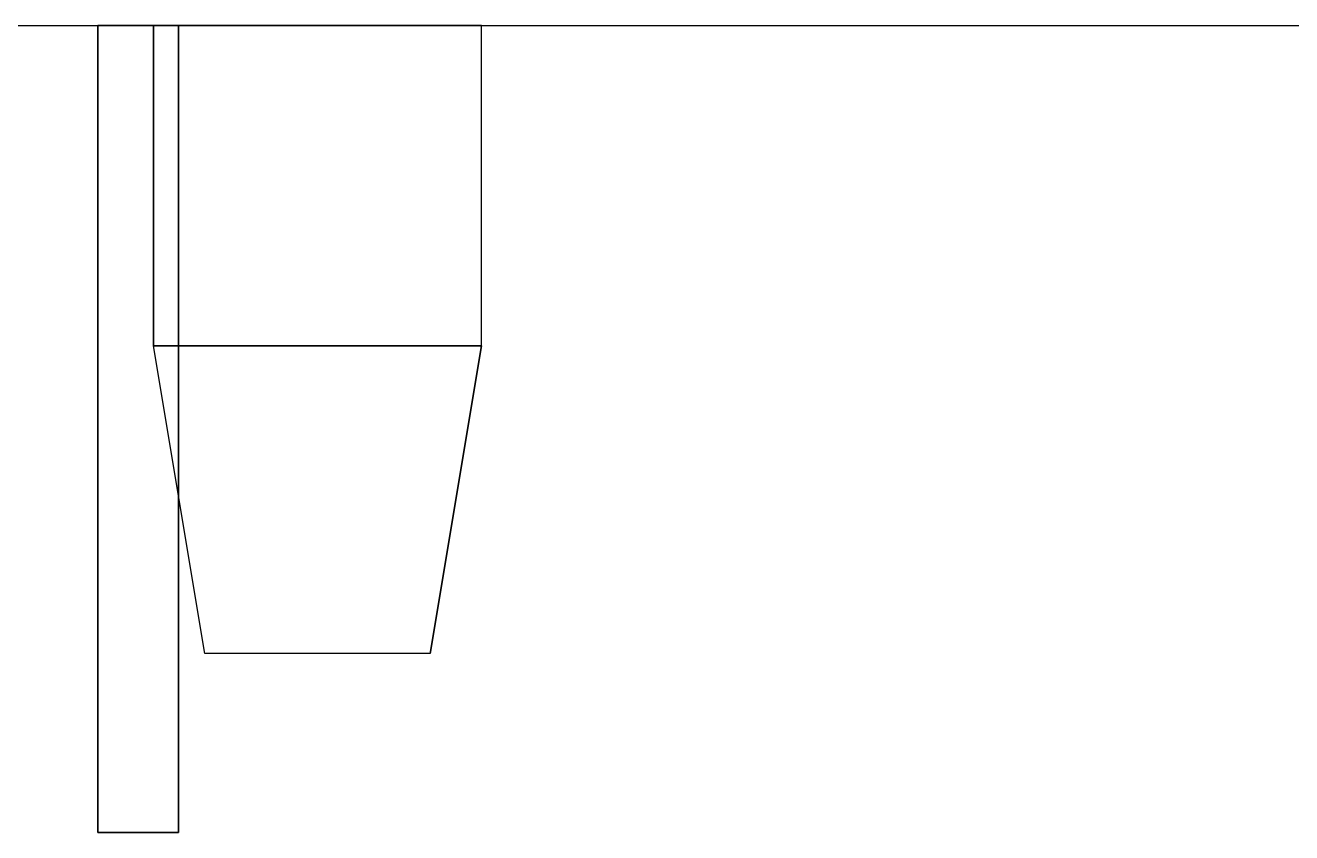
# Model space of a CAD drawing. Header units: millimetres. Extents: x -58 to 58, y -6 to 23.
# Drawn here: x 38.971 to 42.109, y 2.7 to 4.7 of the extents above; entities that cross this region are included whole.
import ezdxf

# ---------------------------------------------------------------- set-up
doc = ezdxf.new("R2010")
doc.units = ezdxf.units.MM
doc.header["$MEASUREMENT"] = 0
doc.layers.add('CL57_ASM', color=7, linetype='CONTINUOUS')

msp = doc.modelspace()

# ---------------------------------------------------------------- linework, layer by layer
at = {"layer": 'CL57_ASM'}
for p, q in [((-47.5, 4.7, -2), (47.5, 4.7, -2)), ((-47.5, 4.7, -64.7), (47.5, 4.7, -64.7)), ((-47.5, 4.7, -64.7), (47.5, 4.7, -64.7)), ((-47.5, 4.7, -2), (47.5, 4.7, -2)), ((-47.5, 4.7, -2), (47.5, 4.7, -2)), ((-47.5, 4.7, -64.7), (47.5, 4.7, -64.7)), ((-47.5, 4.7, -64.7), (47.5, 4.7, -64.7)), ((-47.5, 4.7, -2), (47.5, 4.7, -2)), ((-47.5, 4.7, -2), (47.5, 4.7, -2)), ((-47.5, 4.7, -64.7), (47.5, 4.7, -64.7)), ((-47.5, 4.7, -64.7), (47.5, 4.7, -64.7)), ((-47.5, 4.7, -2), (47.5, 4.7, -2)), ((39.15, 4.7, -39.48), (39.35, 4.7, -39.48)), ((39.15, 4.7, -40.08), (39.15, 4.7, -39.48)), ((39.35, 4.7, -40.08), (39.15, 4.7, -40.08)), ((39.15, 4.7, -42.62), (39.15, 4.7, -42.02)), ((39.35, 4.7, -42.62), (39.15, 4.7, -42.62)), ((39.15, 4.7, -42.02), (39.35, 4.7, -42.02)), ((39.35, 4.7, -40.08), (39.15, 4.7, -40.08)), ((39.15, 2.7, -40.08), (39.15, 4.7, -40.08)), ((39.15, 4.7, -40.08), (39.15, 4.7, -39.48)), ((39.15, 2.7, -39.48), (39.15, 4.7, -39.48)), ((39.15, 2.7, -40.08), (39.15, 4.7, -40.08)), ((39.15, 2.7, -39.48), (39.15, 4.7, -39.48)), ((39.15, 4.7, -39.48), (39.35, 4.7, -39.48)), ((39.15, 4.7, -42.62), (39.15, 4.7, -42.02)), ((39.15, 2.7, -42.02), (39.15, 4.7, -42.02)), ((39.15, 4.7, -42.62), (39.15, 2.7, -42.62)), ((39.15, 2.7, -42.02), (39.15, 4.7, -42.02)), ((39.15, 4.7, -42.02), (39.35, 4.7, -42.02)), ((39.35, 4.7, -42.62), (39.15, 4.7, -42.62)), ((39.15, 4.7, -42.62), (39.15, 2.7, -42.62)), ((39.15, 4.7, -39.48), (39.35, 4.7, -39.48)), ((39.15, 4.7, -40.08), (39.15, 4.7, -39.48)), ((39.35, 4.7, -40.08), (39.15, 4.7, -40.08)), ((39.15, 4.7, -42.62), (39.15, 4.7, -42.02)), ((39.35, 4.7, -42.62), (39.15, 4.7, -42.62)), ((39.15, 4.7, -42.02), (39.35, 4.7, -42.02)), ((39.35, 4.7, -40.08), (39.15, 4.7, -40.08)), ((39.15, 2.7, -40.08), (39.15, 4.7, -40.08)), ((39.15, 4.7, -40.08), (39.15, 4.7, -39.48)), ((39.15, 2.7, -39.48), (39.15, 4.7, -39.48)), ((39.15, 2.7, -40.08), (39.15, 4.7, -40.08)), ((39.15, 2.7, -39.48), (39.15, 4.7, -39.48)), ((39.15, 4.7, -39.48), (39.35, 4.7, -39.48)), ((39.15, 4.7, -42.62), (39.15, 4.7, -42.02)), ((39.15, 2.7, -42.02), (39.15, 4.7, -42.02)), ((39.15, 4.7, -42.62), (39.15, 2.7, -42.62)), ((39.15, 2.7, -42.02), (39.15, 4.7, -42.02)), ((39.15, 4.7, -42.02), (39.35, 4.7, -42.02)), ((39.35, 4.7, -42.62), (39.15, 4.7, -42.62)), ((39.15, 4.7, -42.62), (39.15, 2.7, -42.62)), ((39.15, 4.7, -39.48), (39.35, 4.7, -39.48)), ((39.15, 4.7, -40.08), (39.15, 4.7, -39.48)), ((39.35, 4.7, -40.08), (39.15, 4.7, -40.08)), ((39.15, 4.7, -42.62), (39.15, 4.7, -42.02)), ((39.35, 4.7, -42.62), (39.15, 4.7, -42.62)), ((39.15, 4.7, -42.02), (39.35, 4.7, -42.02)), ((39.35, 4.7, -40.08), (39.15, 4.7, -40.08)), ((39.15, 2.7, -40.08), (39.15, 4.7, -40.08)), ((39.15, 4.7, -40.08), (39.15, 4.7, -39.48)), ((39.15, 2.7, -39.48), (39.15, 4.7, -39.48)), ((39.15, 2.7, -40.08), (39.15, 4.7, -40.08)), ((39.15, 2.7, -39.48), (39.15, 4.7, -39.48)), ((39.15, 4.7, -39.48), (39.35, 4.7, -39.48)), ((39.15, 4.7, -42.62), (39.15, 4.7, -42.02)), ((39.15, 2.7, -42.02), (39.15, 4.7, -42.02)), ((39.15, 4.7, -42.62), (39.15, 2.7, -42.62)), ((39.15, 2.7, -42.02), (39.15, 4.7, -42.02)), ((39.15, 4.7, -42.02), (39.35, 4.7, -42.02)), ((39.35, 4.7, -42.62), (39.15, 4.7, -42.62)), ((39.15, 4.7, -42.62), (39.15, 2.7, -42.62)), ((39.2881, 4.7, -8.5344), (39.2881, 4.7, -7.7216)), ((40.1009, 4.7, -8.5344), (39.2881, 4.7, -8.5344)), ((39.2881, 4.7, -7.7216), (40.1009, 4.7, -7.7216)), ((39.2881, 4.7, -8.5344), (39.2881, 4.7, -7.7216)), ((39.2881, 3.906, -7.7216), (39.2881, 4.7, -7.7216)), ((39.2881, 4.7, -8.5344), (39.2881, 3.906, -8.5344)), ((39.2881, 3.906, -7.7216), (39.2881, 4.7, -7.7216)), ((39.2881, 4.7, -7.7216), (40.1009, 4.7, -7.7216)), ((40.1009, 4.7, -8.5344), (39.2881, 4.7, -8.5344)), ((39.2881, 4.7, -8.5344), (39.2881, 3.906, -8.5344)), ((39.2881, 4.7, -8.5344), (39.2881, 4.7, -7.7216)), ((40.1009, 4.7, -8.5344), (39.2881, 4.7, -8.5344)), ((39.2881, 4.7, -7.7216), (40.1009, 4.7, -7.7216)), ((39.2881, 4.7, -8.5344), (39.2881, 4.7, -7.7216)), ((39.2881, 3.906, -7.7216), (39.2881, 4.7, -7.7216)), ((39.2881, 4.7, -8.5344), (39.2881, 3.906, -8.5344)), ((39.2881, 3.906, -7.7216), (39.2881, 4.7, -7.7216)), ((39.2881, 4.7, -7.7216), (40.1009, 4.7, -7.7216)), ((40.1009, 4.7, -8.5344), (39.2881, 4.7, -8.5344)), ((39.2881, 4.7, -8.5344), (39.2881, 3.906, -8.5344)), ((39.2881, 4.7, -8.5344), (39.2881, 4.7, -7.7216)), ((40.1009, 4.7, -8.5344), (39.2881, 4.7, -8.5344)), ((39.2881, 4.7, -7.7216), (40.1009, 4.7, -7.7216)), ((39.2881, 4.7, -8.5344), (39.2881, 4.7, -7.7216)), ((39.2881, 3.906, -7.7216), (39.2881, 4.7, -7.7216)), ((39.2881, 4.7, -8.5344), (39.2881, 3.906, -8.5344)), ((39.2881, 3.906, -7.7216), (39.2881, 4.7, -7.7216)), ((39.2881, 4.7, -7.7216), (40.1009, 4.7, -7.7216)), ((40.1009, 4.7, -8.5344), (39.2881, 4.7, -8.5344)), ((39.2881, 4.7, -8.5344), (39.2881, 3.906, -8.5344)), ((39.35, 4.7, -39.48), (39.35, 4.7, -40.08)), ((39.35, 4.7, -42.02), (39.35, 4.7, -42.62)), ((39.35, 4.7, -39.48), (39.35, 2.7, -39.48)), ((39.35, 2.7, -40.08), (39.35, 4.7, -40.08)), ((39.35, 4.7, -39.48), (39.35, 4.7, -40.08)), ((39.35, 2.7, -40.08), (39.35, 4.7, -40.08)), ((39.35, 4.7, -39.48), (39.35, 2.7, -39.48)), ((39.35, 2.7, -42.02), (39.35, 4.7, -42.02)), ((39.35, 2.7, -42.02), (39.35, 4.7, -42.02)), ((39.35, 2.7, -42.62), (39.35, 4.7, -42.62)), ((39.35, 4.7, -42.02), (39.35, 4.7, -42.62)), ((39.35, 2.7, -42.62), (39.35, 4.7, -42.62)), ((39.35, 4.7, -39.48), (39.35, 4.7, -40.08)), ((39.35, 4.7, -42.02), (39.35, 4.7, -42.62)), ((39.35, 4.7, -39.48), (39.35, 2.7, -39.48)), ((39.35, 2.7, -40.08), (39.35, 4.7, -40.08)), ((39.35, 4.7, -39.48), (39.35, 4.7, -40.08)), ((39.35, 2.7, -40.08), (39.35, 4.7, -40.08)), ((39.35, 4.7, -39.48), (39.35, 2.7, -39.48)), ((39.35, 2.7, -42.02), (39.35, 4.7, -42.02)), ((39.35, 2.7, -42.02), (39.35, 4.7, -42.02)), ((39.35, 2.7, -42.62), (39.35, 4.7, -42.62)), ((39.35, 4.7, -42.02), (39.35, 4.7, -42.62)), ((39.35, 2.7, -42.62), (39.35, 4.7, -42.62)), ((39.35, 4.7, -39.48), (39.35, 4.7, -40.08)), ((39.35, 4.7, -42.02), (39.35, 4.7, -42.62)), ((39.35, 4.7, -39.48), (39.35, 2.7, -39.48)), ((39.35, 2.7, -40.08), (39.35, 4.7, -40.08)), ((39.35, 4.7, -39.48), (39.35, 4.7, -40.08)), ((39.35, 2.7, -40.08), (39.35, 4.7, -40.08)), ((39.35, 4.7, -39.48), (39.35, 2.7, -39.48)), ((39.35, 2.7, -42.02), (39.35, 4.7, -42.02)), ((39.35, 2.7, -42.02), (39.35, 4.7, -42.02)), ((39.35, 2.7, -42.62), (39.35, 4.7, -42.62)), ((39.35, 4.7, -42.02), (39.35, 4.7, -42.62)), ((39.35, 2.7, -42.62), (39.35, 4.7, -42.62)), ((40.1009, 4.7, -7.7216), (40.1009, 4.7, -8.5344)), ((40.1009, 3.906, -7.7216), (40.1009, 4.7, -7.7216)), ((40.1009, 3.906, -7.7216), (40.1009, 4.7, -7.7216)), ((40.1009, 3.906, -8.5344), (40.1009, 4.7, -8.5344)), ((40.1009, 4.7, -7.7216), (40.1009, 4.7, -8.5344)), ((40.1009, 3.906, -8.5344), (40.1009, 4.7, -8.5344)), ((40.1009, 4.7, -7.7216), (40.1009, 4.7, -8.5344)), ((40.1009, 3.906, -7.7216), (40.1009, 4.7, -7.7216)), ((40.1009, 3.906, -7.7216), (40.1009, 4.7, -7.7216)), ((40.1009, 3.906, -8.5344), (40.1009, 4.7, -8.5344)), ((40.1009, 4.7, -7.7216), (40.1009, 4.7, -8.5344)), ((40.1009, 3.906, -8.5344), (40.1009, 4.7, -8.5344)), ((40.1009, 4.7, -7.7216), (40.1009, 4.7, -8.5344)), ((40.1009, 3.906, -7.7216), (40.1009, 4.7, -7.7216)), ((40.1009, 3.906, -7.7216), (40.1009, 4.7, -7.7216)), ((40.1009, 3.906, -8.5344), (40.1009, 4.7, -8.5344)), ((40.1009, 4.7, -7.7216), (40.1009, 4.7, -8.5344)), ((40.1009, 3.906, -8.5344), (40.1009, 4.7, -8.5344)), ((39.2881, 3.906, -8.5344), (39.2881, 3.906, -7.7216)), ((39.2881, 3.906, -7.7216), (40.1009, 3.906, -7.7216)), ((40.1009, 3.906, -8.5344), (39.2881, 3.906, -8.5344)), ((40.1009, 3.906, -8.5344), (39.2881, 3.906, -8.5344)), ((39.4151, 3.144, -8.4074), (39.2881, 3.906, -8.5344)), ((39.4151, 3.144, -8.4074), (39.2881, 3.906, -8.5344)), ((39.2881, 3.906, -8.5344), (39.2881, 3.906, -7.7216)), ((39.4151, 3.144, -7.8486), (39.2881, 3.906, -7.7216)), ((39.4151, 3.144, -7.8486), (39.2881, 3.906, -7.7216)), ((39.2881, 3.906, -7.7216), (40.1009, 3.906, -7.7216)), ((39.2881, 3.906, -8.5344), (39.2881, 3.906, -7.7216)), ((39.2881, 3.906, -7.7216), (40.1009, 3.906, -7.7216)), ((40.1009, 3.906, -8.5344), (39.2881, 3.906, -8.5344)), ((40.1009, 3.906, -8.5344), (39.2881, 3.906, -8.5344)), ((39.4151, 3.144, -8.4074), (39.2881, 3.906, -8.5344)), ((39.4151, 3.144, -8.4074), (39.2881, 3.906, -8.5344)), ((39.2881, 3.906, -8.5344), (39.2881, 3.906, -7.7216)), ((39.4151, 3.144, -7.8486), (39.2881, 3.906, -7.7216)), ((39.4151, 3.144, -7.8486), (39.2881, 3.906, -7.7216)), ((39.2881, 3.906, -7.7216), (40.1009, 3.906, -7.7216)), ((39.2881, 3.906, -8.5344), (39.2881, 3.906, -7.7216)), ((39.2881, 3.906, -7.7216), (40.1009, 3.906, -7.7216)), ((40.1009, 3.906, -8.5344), (39.2881, 3.906, -8.5344)), ((40.1009, 3.906, -8.5344), (39.2881, 3.906, -8.5344)), ((39.4151, 3.144, -8.4074), (39.2881, 3.906, -8.5344)), ((39.4151, 3.144, -8.4074), (39.2881, 3.906, -8.5344)), ((39.2881, 3.906, -8.5344), (39.2881, 3.906, -7.7216)), ((39.4151, 3.144, -7.8486), (39.2881, 3.906, -7.7216)), ((39.4151, 3.144, -7.8486), (39.2881, 3.906, -7.7216)), ((39.2881, 3.906, -7.7216), (40.1009, 3.906, -7.7216)), ((40.1009, 3.906, -8.5344), (39.9739, 3.144, -8.4074)), ((39.9739, 3.144, -7.8486), (40.1009, 3.906, -7.7216)), ((39.9739, 3.144, -7.8486), (40.1009, 3.906, -7.7216)), ((40.1009, 3.906, -8.5344), (39.9739, 3.144, -8.4074)), ((40.1009, 3.906, -8.5344), (39.9739, 3.144, -8.4074)), ((39.9739, 3.144, -7.8486), (40.1009, 3.906, -7.7216)), ((39.9739, 3.144, -7.8486), (40.1009, 3.906, -7.7216)), ((40.1009, 3.906, -8.5344), (39.9739, 3.144, -8.4074)), ((40.1009, 3.906, -8.5344), (39.9739, 3.144, -8.4074)), ((39.9739, 3.144, -7.8486), (40.1009, 3.906, -7.7216)), ((39.9739, 3.144, -7.8486), (40.1009, 3.906, -7.7216)), ((40.1009, 3.906, -8.5344), (39.9739, 3.144, -8.4074)), ((40.1009, 3.906, -7.7216), (40.1009, 3.906, -8.5344)), ((40.1009, 3.906, -7.7216), (40.1009, 3.906, -8.5344)), ((40.1009, 3.906, -7.7216), (40.1009, 3.906, -8.5344)), ((40.1009, 3.906, -7.7216), (40.1009, 3.906, -8.5344)), ((40.1009, 3.906, -7.7216), (40.1009, 3.906, -8.5344)), ((40.1009, 3.906, -7.7216), (40.1009, 3.906, -8.5344)), ((39.9739, 3.144, -8.4074), (39.4151, 3.144, -8.4074)), ((39.4151, 3.144, -8.4074), (39.4151, 3.144, -7.8486)), ((39.4151, 3.144, -8.4074), (39.4151, 3.144, -7.8486)), ((39.9739, 3.144, -7.8486), (39.4151, 3.144, -7.8486)), ((39.9739, 3.144, -8.4074), (39.4151, 3.144, -8.4074)), ((39.9739, 3.144, -7.8486), (39.4151, 3.144, -7.8486)), ((39.9739, 3.144, -8.4074), (39.4151, 3.144, -8.4074)), ((39.4151, 3.144, -8.4074), (39.4151, 3.144, -7.8486)), ((39.4151, 3.144, -8.4074), (39.4151, 3.144, -7.8486)), ((39.9739, 3.144, -7.8486), (39.4151, 3.144, -7.8486)), ((39.9739, 3.144, -8.4074), (39.4151, 3.144, -8.4074)), ((39.9739, 3.144, -7.8486), (39.4151, 3.144, -7.8486)), ((39.9739, 3.144, -8.4074), (39.4151, 3.144, -8.4074)), ((39.4151, 3.144, -8.4074), (39.4151, 3.144, -7.8486)), ((39.4151, 3.144, -8.4074), (39.4151, 3.144, -7.8486)), ((39.9739, 3.144, -7.8486), (39.4151, 3.144, -7.8486)), ((39.9739, 3.144, -8.4074), (39.4151, 3.144, -8.4074)), ((39.9739, 3.144, -7.8486), (39.4151, 3.144, -7.8486)), ((39.9739, 3.144, -8.4074), (39.9739, 3.144, -7.8486)), ((39.9739, 3.144, -8.4074), (39.9739, 3.144, -7.8486)), ((39.9739, 3.144, -8.4074), (39.9739, 3.144, -7.8486)), ((39.9739, 3.144, -8.4074), (39.9739, 3.144, -7.8486)), ((39.9739, 3.144, -8.4074), (39.9739, 3.144, -7.8486)), ((39.9739, 3.144, -8.4074), (39.9739, 3.144, -7.8486)), ((39.35, 2.7, -40.08), (39.15, 2.7, -40.08)), ((39.15, 2.7, -40.08), (39.15, 2.7, -39.48)), ((39.15, 2.7, -39.48), (39.35, 2.7, -39.48)), ((39.15, 2.7, -40.08), (39.15, 2.7, -39.48)), ((39.15, 2.7, -39.48), (39.35, 2.7, -39.48)), ((39.35, 2.7, -40.08), (39.15, 2.7, -40.08)), ((39.15, 2.7, -42.62), (39.15, 2.7, -42.02)), ((39.15, 2.7, -42.02), (39.35, 2.7, -42.02)), ((39.35, 2.7, -42.62), (39.15, 2.7, -42.62)), ((39.15, 2.7, -42.62), (39.15, 2.7, -42.02)), ((39.15, 2.7, -42.02), (39.35, 2.7, -42.02)), ((39.35, 2.7, -42.62), (39.15, 2.7, -42.62)), ((39.35, 2.7, -40.08), (39.15, 2.7, -40.08)), ((39.15, 2.7, -40.08), (39.15, 2.7, -39.48)), ((39.15, 2.7, -39.48), (39.35, 2.7, -39.48)), ((39.15, 2.7, -40.08), (39.15, 2.7, -39.48)), ((39.15, 2.7, -39.48), (39.35, 2.7, -39.48)), ((39.35, 2.7, -40.08), (39.15, 2.7, -40.08)), ((39.15, 2.7, -42.62), (39.15, 2.7, -42.02)), ((39.15, 2.7, -42.02), (39.35, 2.7, -42.02)), ((39.35, 2.7, -42.62), (39.15, 2.7, -42.62)), ((39.15, 2.7, -42.62), (39.15, 2.7, -42.02)), ((39.15, 2.7, -42.02), (39.35, 2.7, -42.02)), ((39.35, 2.7, -42.62), (39.15, 2.7, -42.62)), ((39.35, 2.7, -40.08), (39.15, 2.7, -40.08)), ((39.15, 2.7, -40.08), (39.15, 2.7, -39.48)), ((39.15, 2.7, -39.48), (39.35, 2.7, -39.48)), ((39.15, 2.7, -40.08), (39.15, 2.7, -39.48)), ((39.15, 2.7, -39.48), (39.35, 2.7, -39.48)), ((39.35, 2.7, -40.08), (39.15, 2.7, -40.08)), ((39.15, 2.7, -42.62), (39.15, 2.7, -42.02)), ((39.15, 2.7, -42.02), (39.35, 2.7, -42.02)), ((39.35, 2.7, -42.62), (39.15, 2.7, -42.62)), ((39.15, 2.7, -42.62), (39.15, 2.7, -42.02)), ((39.15, 2.7, -42.02), (39.35, 2.7, -42.02)), ((39.35, 2.7, -42.62), (39.15, 2.7, -42.62)), ((39.35, 2.7, -39.48), (39.35, 2.7, -40.08)), ((39.35, 2.7, -39.48), (39.35, 2.7, -40.08)), ((39.35, 2.7, -42.02), (39.35, 2.7, -42.62)), ((39.35, 2.7, -42.02), (39.35, 2.7, -42.62)), ((39.35, 2.7, -39.48), (39.35, 2.7, -40.08)), ((39.35, 2.7, -39.48), (39.35, 2.7, -40.08)), ((39.35, 2.7, -42.02), (39.35, 2.7, -42.62)), ((39.35, 2.7, -42.02), (39.35, 2.7, -42.62)), ((39.35, 2.7, -39.48), (39.35, 2.7, -40.08)), ((39.35, 2.7, -39.48), (39.35, 2.7, -40.08)), ((39.35, 2.7, -42.02), (39.35, 2.7, -42.62)), ((39.35, 2.7, -42.02), (39.35, 2.7, -42.62))]:
    msp.add_line(p, q, dxfattribs=at)

doc.saveas('drawing.dxf')
